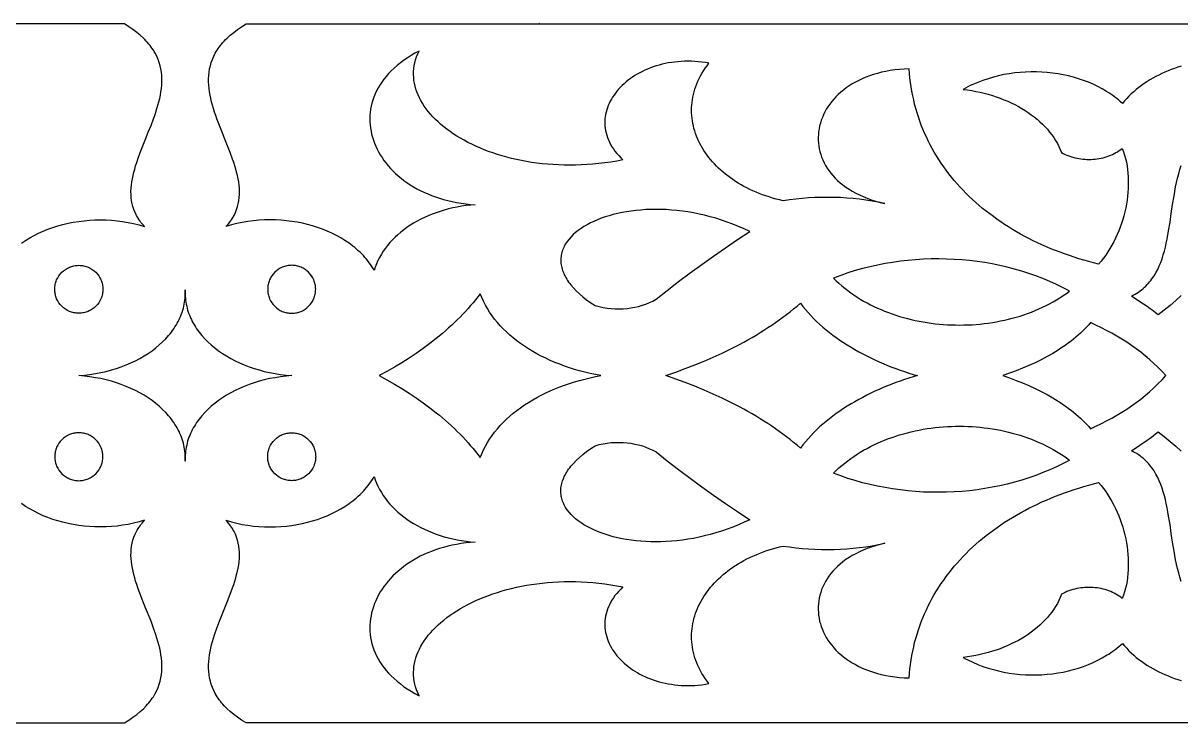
# Model space of a CAD drawing. Extents: x -350 to 350, y -46 to 278.
# Drawn here: x -21.5 to 132.1, y -46.4 to 46.4 of the extents above; entities that cross this region are included whole.
import ezdxf

# ---------------------------------------------------------------- set-up
doc = ezdxf.new("R2010")
doc.units = 0
doc.layers.add('LAYER_1', color=18, linetype='CONTINUOUS')

msp = doc.modelspace()

# ---------------------------------------------------------------- linework, layer by layer
at = {"layer": 'LAYER_1'}
for points in [[(-21.73, 17.22), (-21.19, 17.58), (-20.64, 17.92), (-20.06, 18.24), (-19.46, 18.54), (-18.85, 18.82), (-18.21, 19.08), (-17.57, 19.31), (-16.9, 19.52), (-16.23, 19.7), (-15.54, 19.86), (-14.85, 20), (-14.14, 20.12), (-13.43, 20.2), (-12.7, 20.27), (-11.98, 20.31), (-11.25, 20.32), (-10.51, 20.3), (-9.78, 20.26), (-9.04, 20.19), (-8.31, 20.1), (-7.57, 19.97), (-6.85, 19.82), (-6.12, 19.64), (-5.4, 19.43), (-5.56, 19.61), (-5.72, 19.79), (-5.87, 19.97), (-6, 20.16), (-6.13, 20.34), (-6.25, 20.53), (-6.47, 20.91), (-6.66, 21.29), (-6.81, 21.68), (-6.94, 22.07), (-7.04, 22.46), (-7.12, 22.86), (-7.17, 23.27), (-7.19, 23.68), (-7.2, 24.09), (-7.18, 24.5), (-7.14, 24.92), (-7.09, 25.34), (-7.01, 25.77), (-6.93, 26.2), (-6.82, 26.63), (-6.71, 27.06), (-6.58, 27.49), (-6.44, 27.93), (-6.29, 28.37), (-5.96, 29.25), (-5.62, 30.14), (-5.26, 31.03), (-4.9, 31.93), (-4.54, 32.83), (-4.2, 33.73), (-4.04, 34.18), (-3.89, 34.62), (-3.75, 35.07), (-3.62, 35.52), (-3.5, 35.96), (-3.39, 36.41), (-3.3, 36.85), (-3.22, 37.29), (-3.16, 37.73), (-3.12, 38.17), (-3.1, 38.61), (-3.1, 39.04), (-3.12, 39.48), (-3.17, 39.91), (-3.24, 40.33), (-3.33, 40.76), (-3.45, 41.18), (-3.6, 41.6), (-3.78, 42.01), (-3.99, 42.42), (-4.11, 42.63), (-4.23, 42.83), (-4.37, 43.03), (-4.51, 43.23), (-4.66, 43.43), (-4.82, 43.63), (-4.99, 43.83), (-5.17, 44.03), (-5.35, 44.22), (-5.55, 44.42), (-5.97, 44.81), (-6.43, 45.19), (-6.94, 45.56), (-7.48, 45.94), (-8.07, 46.3), (-306.72, 46.3)], [(132.14, 40.69), (131.7, 40.55), (131.26, 40.41), (130.83, 40.25), (130.4, 40.08), (129.98, 39.91), (129.57, 39.72), (129.16, 39.52), (128.76, 39.32), (128.37, 39.1), (127.98, 38.88), (127.6, 38.64), (127.23, 38.4), (126.87, 38.14), (126.52, 37.88), (126.18, 37.61), (125.85, 37.32), (125.52, 37.03), (125.21, 36.73), (124.91, 36.42), (124.62, 36.09), (124.34, 35.76), (124.1, 35.98), (123.85, 36.19), (123.6, 36.4), (123.34, 36.6), (123.07, 36.8), (122.8, 36.98), (122.53, 37.17), (122.24, 37.35), (121.67, 37.69), (121.07, 38), (120.46, 38.3), (119.83, 38.57), (119.19, 38.81), (118.53, 39.03), (117.86, 39.23), (117.18, 39.41), (116.5, 39.56), (115.8, 39.68), (115.09, 39.79), (114.38, 39.86), (113.67, 39.92), (112.95, 39.94), (112.23, 39.95), (111.5, 39.92), (110.78, 39.87), (110.06, 39.8), (109.34, 39.7), (108.63, 39.58), (107.92, 39.42), (107.22, 39.25), (106.52, 39.04), (105.83, 38.81), (105.16, 38.55), (104.49, 38.27), (104.16, 38.12), (103.84, 37.96), (103.52, 37.79), (103.2, 37.62), (103.78, 37.55), (104.35, 37.46), (104.91, 37.36), (105.46, 37.24), (106.01, 37.11), (106.55, 36.97), (107.09, 36.81), (107.61, 36.64), (108.12, 36.46), (108.63, 36.26), (109.12, 36.06), (109.6, 35.84), (110.08, 35.6), (110.54, 35.36), (110.98, 35.1), (111.42, 34.84), (111.84, 34.56), (112.25, 34.27), (112.64, 33.97), (113.02, 33.66), (113.39, 33.34), (113.74, 33.01), (114.07, 32.68), (114.39, 32.33), (114.69, 31.97), (114.97, 31.61), (115.23, 31.23), (115.48, 30.85), (115.71, 30.46), (115.91, 30.06), (116.1, 29.66), (116.27, 29.24), (116.5, 29.12), (116.74, 29), (116.99, 28.89), (117.24, 28.8), (117.49, 28.71), (117.75, 28.63), (118.01, 28.56), (118.28, 28.5), (118.55, 28.45), (118.81, 28.41), (119.09, 28.38), (119.36, 28.35), (119.63, 28.34), (119.9, 28.34), (120.18, 28.34), (120.45, 28.36), (120.72, 28.38), (120.99, 28.41), (121.26, 28.45), (121.52, 28.5), (121.78, 28.56), (122.04, 28.63), (122.3, 28.71), (122.55, 28.79), (122.79, 28.89), (123.03, 28.99), (123.26, 29.11), (123.49, 29.23), (123.71, 29.36), (123.92, 29.5), (124.13, 29.64), (124.33, 29.8), (124.49, 29.36), (124.63, 28.91), (124.76, 28.44), (124.87, 27.97), (124.96, 27.49), (125.03, 27), (125.08, 26.51), (125.11, 26.01), (125.13, 25.5), (125.13, 24.99), (125.11, 24.48), (125.08, 23.96), (125.03, 23.44), (124.96, 22.92), (124.88, 22.4), (124.78, 21.89), (124.67, 21.37), (124.54, 20.86), (124.39, 20.35), (124.23, 19.84), (124.05, 19.34), (123.86, 18.85), (123.66, 18.36), (123.44, 17.88), (123.2, 17.41), (122.96, 16.95), (122.69, 16.5), (122.42, 16.06), (122.13, 15.64), (121.83, 15.22), (121.52, 14.82), (121.19, 14.43), (120.53, 14.6), (119.87, 14.78), (119.22, 14.96), (118.58, 15.16), (117.94, 15.36), (117.31, 15.57), (116.68, 15.79), (116.07, 16.01), (115.46, 16.25), (114.85, 16.49), (114.26, 16.74), (113.67, 17), (113.09, 17.27), (112.51, 17.55), (111.95, 17.83), (111.39, 18.12), (110.84, 18.42), (110.3, 18.73), (109.76, 19.05), (109.24, 19.37), (108.72, 19.7), (108.21, 20.04), (107.71, 20.38), (107.22, 20.74), (106.74, 21.1), (106.26, 21.46), (105.8, 21.84), (105.34, 22.22), (104.89, 22.61), (104.46, 23.01), (104.03, 23.41), (103.61, 23.82), (103.2, 24.24), (102.81, 24.67), (102.42, 25.1), (102.04, 25.54), (101.67, 25.98), (101.31, 26.43), (100.97, 26.89), (100.63, 27.36), (100.31, 27.83), (99.99, 28.31), (99.69, 28.79), (99.39, 29.28), (99.11, 29.78), (98.84, 30.28), (98.58, 30.79), (98.34, 31.31), (98.1, 31.83), (97.88, 32.36), (97.66, 32.89), (97.46, 33.43), (97.27, 33.98), (97.1, 34.53), (96.94, 35.09), (96.78, 35.65), (96.65, 36.22), (96.52, 36.79), (96.41, 37.37), (96.31, 37.96), (96.22, 38.55), (96.15, 39.14), (96.09, 39.75), (96.04, 40.35), (95.39, 40.32), (94.75, 40.27), (94.13, 40.21), (93.53, 40.12), (92.95, 40.01), (92.38, 39.89), (91.84, 39.75), (91.3, 39.59), (90.79, 39.42), (90.3, 39.24), (89.82, 39.03), (89.36, 38.82), (88.92, 38.59), (88.49, 38.34), (88.09, 38.09), (87.7, 37.82), (87.33, 37.54), (86.98, 37.25), (86.65, 36.95), (86.34, 36.65), (86.04, 36.33), (85.77, 36), (85.51, 35.67), (85.28, 35.33), (85.06, 34.98), (84.86, 34.63), (84.69, 34.27), (84.53, 33.9), (84.39, 33.54), (84.27, 33.16), (84.17, 32.79), (84.09, 32.41), (84.04, 32.03), (84, 31.65), (83.98, 31.27), (83.98, 30.89), (84.01, 30.51), (84.05, 30.13), (84.12, 29.75), (84.2, 29.37), (84.31, 29), (84.44, 28.63), (84.59, 28.26), (84.76, 27.9), (84.95, 27.54), (85.16, 27.19), (85.4, 26.85), (85.65, 26.51), (85.93, 26.18), (86.23, 25.85), (86.55, 25.54), (86.9, 25.23), (87.27, 24.94), (87.66, 24.65), (88.07, 24.37), (88.5, 24.11), (88.96, 23.86), (89.44, 23.62), (89.94, 23.4), (90.47, 23.18), (91.02, 22.99), (91.59, 22.8), (92.19, 22.64), (92.81, 22.48), (91.98, 22.65), (91.15, 22.8), (90.31, 22.93), (89.48, 23.04), (88.63, 23.13), (87.79, 23.2), (86.94, 23.26), (86.09, 23.29), (85.24, 23.3), (84.4, 23.3), (83.55, 23.27), (82.7, 23.23), (81.86, 23.16), (81.01, 23.08), (80.18, 22.97), (79.34, 22.85), (78.86, 22.96), (78.39, 23.08), (77.93, 23.21), (77.47, 23.35), (77.03, 23.5), (76.59, 23.65), (76.16, 23.82), (75.73, 23.99), (75.32, 24.17), (74.91, 24.36), (74.52, 24.56), (74.13, 24.76), (73.75, 24.97), (73.38, 25.19), (73.02, 25.42), (72.67, 25.65), (72.33, 25.89), (72, 26.14), (71.68, 26.39), (71.36, 26.65), (71.06, 26.91), (70.77, 27.18), (70.49, 27.46), (70.22, 27.74), (69.96, 28.02), (69.71, 28.31), (69.47, 28.61), (69.24, 28.91), (69.03, 29.21), (68.82, 29.52), (68.63, 29.83), (68.45, 30.15), (68.28, 30.46), (68.12, 30.79), (67.97, 31.11), (67.83, 31.44), (67.71, 31.77), (67.6, 32.11), (67.5, 32.44), (67.42, 32.78), (67.35, 33.12), (67.29, 33.47), (67.24, 33.81), (67.21, 34.16), (67.19, 34.5), (67.18, 34.85), (67.19, 35.2), (67.21, 35.55), (67.24, 35.9), (67.29, 36.25), (67.35, 36.61), (67.43, 36.96), (67.52, 37.31), (67.62, 37.66), (67.74, 38.01), (67.88, 38.36), (68.02, 38.7), (68.19, 39.05), (68.37, 39.4), (68.56, 39.74), (68.77, 40.08), (69, 40.42), (69.24, 40.76), (69.49, 41.1), (69.02, 41.18), (68.54, 41.24), (68.07, 41.29), (67.61, 41.33), (67.15, 41.35), (66.69, 41.36), (66.24, 41.35), (65.8, 41.33), (65.36, 41.3), (64.92, 41.25), (64.5, 41.2), (64.08, 41.13), (63.67, 41.04), (63.26, 40.95), (62.86, 40.85), (62.47, 40.73), (62.09, 40.61), (61.72, 40.47), (61.35, 40.32), (60.99, 40.17), (60.65, 40), (60.31, 39.83), (59.98, 39.65), (59.66, 39.46), (59.35, 39.26), (59.06, 39.05), (58.77, 38.83), (58.49, 38.61), (58.23, 38.38), (57.97, 38.14), (57.73, 37.9), (57.5, 37.65), (57.28, 37.4), (57.08, 37.14), (56.89, 36.87), (56.71, 36.6), (56.54, 36.33), (56.39, 36.05), (56.25, 35.77), (56.13, 35.48), (56.02, 35.19), (55.92, 34.9), (55.84, 34.6), (55.77, 34.3), (55.73, 34), (55.69, 33.7), (55.67, 33.39), (55.67, 33.09), (55.69, 32.78), (55.72, 32.47), (55.77, 32.17), (55.83, 31.86), (55.92, 31.55), (56.02, 31.24), (56.14, 30.94), (56.28, 30.63), (56.43, 30.33), (56.61, 30.02), (56.81, 29.72), (57.02, 29.43), (57.25, 29.13), (57.51, 28.84), (57.78, 28.55), (58.08, 28.26), (57.27, 28.11), (56.46, 27.98), (55.67, 27.87), (54.87, 27.78), (54.09, 27.7), (53.31, 27.64), (52.54, 27.6), (51.77, 27.58), (51.01, 27.57), (50.27, 27.58), (49.52, 27.6), (48.79, 27.64), (48.07, 27.69), (47.36, 27.76), (46.65, 27.84), (45.96, 27.94), (45.28, 28.05), (44.6, 28.18), (43.94, 28.32), (43.29, 28.47), (42.65, 28.63), (42.03, 28.8), (41.41, 28.99), (40.81, 29.19), (40.22, 29.4), (39.65, 29.62), (39.09, 29.85), (38.54, 30.09), (38.01, 30.34), (37.49, 30.6), (36.99, 30.87), (36.5, 31.15), (36.03, 31.44), (35.57, 31.73), (35.13, 32.03), (34.71, 32.34), (34.3, 32.66), (33.92, 32.98), (33.55, 33.31), (33.19, 33.65), (32.86, 33.99), (32.54, 34.34), (32.25, 34.69), (31.97, 35.05), (31.71, 35.41), (31.48, 35.78), (31.26, 36.15), (31.07, 36.52), (30.89, 36.9), (30.74, 37.28), (30.61, 37.66), (30.5, 38.05), (30.41, 38.43), (30.35, 38.82), (30.31, 39.21), (30.29, 39.6), (30.29, 39.99), (30.32, 40.38), (30.38, 40.77), (30.46, 41.16), (30.56, 41.54), (30.69, 41.93), (30.85, 42.32), (31.03, 42.7), (30.48, 42.41), (29.96, 42.1), (29.46, 41.78), (28.98, 41.46), (28.54, 41.13), (28.11, 40.79), (27.71, 40.44), (27.34, 40.08), (26.99, 39.72), (26.66, 39.35), (26.36, 38.97), (26.08, 38.59), (25.83, 38.2), (25.6, 37.81), (25.39, 37.41), (25.2, 37.02), (25.04, 36.61), (24.89, 36.21), (24.77, 35.8), (24.68, 35.39), (24.6, 34.98), (24.54, 34.57), (24.51, 34.16), (24.5, 33.74), (24.5, 33.33), (24.53, 32.92), (24.58, 32.51), (24.65, 32.1), (24.73, 31.69), (24.84, 31.29), (24.97, 30.89), (25.11, 30.49), (25.28, 30.1), (25.46, 29.71), (25.66, 29.33), (25.88, 28.95), (26.12, 28.57), (26.37, 28.21), (26.64, 27.85), (26.93, 27.49), (27.24, 27.15), (27.56, 26.81), (27.9, 26.48), (28.26, 26.16), (28.63, 25.85), (29.02, 25.55), (29.42, 25.26), (29.84, 24.98), (30.28, 24.71), (30.73, 24.45), (31.19, 24.21), (31.67, 23.98), (32.17, 23.76), (32.67, 23.55), (33.2, 23.36), (33.73, 23.18), (34.28, 23.02), (34.84, 22.87), (35.42, 22.74), (36, 22.62), (36.6, 22.52), (37.22, 22.44), (37.84, 22.37), (38.48, 22.33), (37.87, 22.28), (37.27, 22.21), (36.67, 22.12), (36.08, 22.02), (35.5, 21.9), (34.93, 21.76), (34.37, 21.61), (33.82, 21.44), (33.28, 21.26), (32.76, 21.06), (32.24, 20.85), (31.73, 20.63), (31.24, 20.39), (30.76, 20.13), (30.3, 19.87), (29.85, 19.59), (29.42, 19.29), (29, 18.99), (28.59, 18.67), (28.21, 18.34), (27.84, 18), (27.49, 17.65), (27.15, 17.29), (26.84, 16.92), (26.55, 16.54), (26.27, 16.15), (26.02, 15.75), (25.78, 15.34), (25.57, 14.92), (25.38, 14.49), (25.22, 14.05), (25.08, 13.61), (24.92, 13.87), (24.76, 14.13), (24.59, 14.38), (24.41, 14.63), (24.23, 14.87), (24.03, 15.11), (23.83, 15.34), (23.63, 15.57), (23.41, 15.79), (23.19, 16.01), (22.96, 16.22), (22.73, 16.43), (22.49, 16.64), (22.24, 16.84), (21.99, 17.03), (21.73, 17.22), (21.19, 17.58), (20.64, 17.92), (20.06, 18.24), (19.46, 18.54), (18.85, 18.82), (18.21, 19.08), (17.57, 19.31), (16.9, 19.52), (16.23, 19.7), (15.54, 19.86), (14.85, 20), (14.14, 20.12), (13.43, 20.2), (12.7, 20.27), (11.98, 20.31), (11.25, 20.32), (10.51, 20.3), (9.78, 20.26), (9.04, 20.19), (8.31, 20.1), (7.57, 19.97), (6.85, 19.82), (6.12, 19.64), (5.4, 19.43), (5.56, 19.61), (5.72, 19.79), (5.87, 19.97), (6, 20.16), (6.13, 20.34), (6.25, 20.53), (6.47, 20.91), (6.66, 21.29), (6.81, 21.68), (6.94, 22.07), (7.04, 22.46), (7.12, 22.86), (7.17, 23.27), (7.19, 23.68), (7.2, 24.09), (7.18, 24.5), (7.14, 24.92), (7.09, 25.34), (7.01, 25.77), (6.93, 26.2), (6.82, 26.63), (6.71, 27.06), (6.58, 27.49), (6.44, 27.93), (6.29, 28.37), (5.96, 29.25), (5.62, 30.14), (5.26, 31.03), (4.9, 31.93), (4.54, 32.83), (4.2, 33.73), (4.04, 34.18), (3.89, 34.62), (3.75, 35.07), (3.62, 35.52), (3.5, 35.96), (3.39, 36.41), (3.3, 36.85), (3.22, 37.29), (3.16, 37.73), (3.12, 38.17), (3.1, 38.61), (3.1, 39.04), (3.12, 39.48), (3.17, 39.91), (3.24, 40.33), (3.33, 40.76), (3.45, 41.18), (3.6, 41.6), (3.78, 42.01), (3.99, 42.42), (4.11, 42.63), (4.23, 42.83), (4.37, 43.03), (4.51, 43.23), (4.66, 43.43), (4.82, 43.63), (4.99, 43.83), (5.17, 44.03), (5.35, 44.22), (5.55, 44.42), (5.97, 44.81), (6.43, 45.19), (6.94, 45.56), (7.48, 45.94), (8.07, 46.3), (306.72, 46.3)], [(46.88, 46.3), (47.01, 46.41)], [(132.15, 10.27), (131.42, 9.61), (130.66, 8.96), (129.88, 8.33), (129.08, 7.71), (128.75, 7.97), (128.41, 8.24), (128.03, 8.52), (127.62, 8.81), (126.67, 9.46), (125.53, 10.2), (125.78, 10.33), (126.02, 10.46), (126.25, 10.6), (126.47, 10.74), (126.68, 10.89), (126.89, 11.04), (127.09, 11.2), (127.28, 11.37), (127.46, 11.54), (127.63, 11.72), (127.8, 11.9), (127.96, 12.09), (128.12, 12.28), (128.27, 12.47), (128.54, 12.88), (128.8, 13.31), (129.03, 13.75), (129.24, 14.2), (129.44, 14.67), (129.61, 15.16), (129.77, 15.66), (129.92, 16.17), (130.05, 16.69), (130.17, 17.23), (130.28, 17.77), (130.48, 18.88), (130.66, 20.01), (130.83, 21.17), (131, 22.34), (131.19, 23.51), (131.29, 24.09), (131.4, 24.68), (131.53, 25.26), (131.66, 25.84), (131.81, 26.41), (131.97, 26.98), (132.14, 27.54)], [(132.14, -27.65), (131.97, -27.09), (131.81, -26.52), (131.66, -25.94), (131.53, -25.37), (131.4, -24.79), (131.29, -24.2), (131.19, -23.62), (131, -22.44), (130.83, -21.28), (130.66, -20.12), (130.48, -18.99), (130.38, -18.43), (130.28, -17.88), (130.17, -17.33), (130.05, -16.8), (129.92, -16.28), (129.77, -15.77), (129.61, -15.27), (129.44, -14.78), (129.24, -14.31), (129.03, -13.85), (128.8, -13.41), (128.54, -12.99), (128.41, -12.78), (128.27, -12.58), (128.12, -12.39), (127.96, -12.19), (127.8, -12.01), (127.63, -11.83), (127.46, -11.65), (127.28, -11.48), (127.09, -11.31), (126.89, -11.15), (126.68, -11), (126.47, -10.85), (126.25, -10.7), (126.02, -10.57), (125.78, -10.44), (125.53, -10.31), (126.67, -9.56), (127.62, -8.92), (128.03, -8.63), (128.41, -8.35), (128.75, -8.08), (129.08, -7.82), (129.88, -8.43), (130.66, -9.07), (131.42, -9.71), (132.15, -10.37)], [(306.72, -46.41), (8.07, -46.41), (7.48, -46.04), (6.94, -45.67), (6.43, -45.29), (5.97, -44.91), (5.55, -44.53), (5.17, -44.14), (4.99, -43.94), (4.82, -43.74), (4.66, -43.54), (4.51, -43.34), (4.37, -43.14), (4.23, -42.94), (3.99, -42.53), (3.78, -42.12), (3.6, -41.7), (3.45, -41.29), (3.33, -40.87), (3.24, -40.44), (3.17, -40.01), (3.12, -39.58), (3.1, -39.15), (3.1, -38.72), (3.12, -38.28), (3.16, -37.84), (3.22, -37.4), (3.3, -36.96), (3.39, -36.52), (3.5, -36.07), (3.62, -35.63), (3.75, -35.18), (3.89, -34.73), (4.2, -33.83), (4.54, -32.94), (5.26, -31.14), (5.62, -30.25), (5.96, -29.36), (6.29, -28.48), (6.44, -28.04), (6.58, -27.6), (6.71, -27.17), (6.82, -26.73), (6.93, -26.3), (7.01, -25.88), (7.09, -25.45), (7.14, -25.03), (7.18, -24.61), (7.2, -24.2), (7.19, -23.79), (7.17, -23.38), (7.12, -22.97), (7.04, -22.57), (6.94, -22.18), (6.81, -21.79), (6.66, -21.4), (6.47, -21.02), (6.37, -20.83), (6.25, -20.64), (6.13, -20.45), (6, -20.27), (5.87, -20.08), (5.72, -19.9), (5.56, -19.72), (5.4, -19.54), (6.12, -19.75), (6.85, -19.93), (7.57, -20.08), (8.31, -20.2), (9.04, -20.3), (9.78, -20.37), (10.51, -20.41), (11.25, -20.42), (11.98, -20.41), (12.7, -20.38), (13.43, -20.31), (14.14, -20.22), (14.85, -20.11), (15.54, -19.97), (16.23, -19.81), (16.9, -19.63), (17.57, -19.42), (18.21, -19.18), (18.85, -18.93), (19.46, -18.65), (20.06, -18.35), (20.64, -18.03), (21.19, -17.69), (21.73, -17.33), (21.99, -17.14), (22.24, -16.94), (22.49, -16.74), (22.73, -16.54), (22.96, -16.33), (23.19, -16.12), (23.41, -15.9), (23.63, -15.67), (23.83, -15.45), (24.03, -15.21), (24.23, -14.98), (24.41, -14.73), (24.59, -14.49), (24.76, -14.24), (24.92, -13.98), (25.08, -13.72), (25.22, -14.16), (25.38, -14.6), (25.57, -15.02), (25.78, -15.44), (26.02, -15.85), (26.27, -16.25), (26.55, -16.65), (26.84, -17.03), (27.15, -17.4), (27.49, -17.76), (27.84, -18.11), (28.21, -18.45), (28.59, -18.78), (29, -19.1), (29.42, -19.4), (29.85, -19.69), (30.3, -19.97), (30.76, -20.24), (31.24, -20.49), (31.73, -20.73), (32.24, -20.96), (32.76, -21.17), (33.28, -21.37), (33.82, -21.55), (34.37, -21.72), (34.93, -21.87), (35.5, -22.01), (36.08, -22.13), (36.67, -22.23), (37.27, -22.31), (37.87, -22.38), (38.48, -22.44), (37.84, -22.48), (37.22, -22.55), (36.6, -22.63), (36, -22.73), (35.42, -22.85), (34.84, -22.98), (34.28, -23.13), (33.73, -23.29), (33.2, -23.47), (32.67, -23.66), (32.17, -23.86), (31.67, -24.08), (31.19, -24.32), (30.73, -24.56), (30.28, -24.82), (29.84, -25.09), (29.42, -25.37), (29.02, -25.66), (28.63, -25.96), (28.26, -26.27), (27.9, -26.59), (27.56, -26.92), (27.24, -27.26), (26.93, -27.6), (26.64, -27.95), (26.37, -28.31), (26.12, -28.68), (25.88, -29.05), (25.66, -29.43), (25.46, -29.82), (25.28, -30.21), (25.11, -30.6), (24.97, -31), (24.84, -31.4), (24.73, -31.8), (24.65, -32.21), (24.58, -32.62), (24.53, -33.03), (24.5, -33.44), (24.5, -33.85), (24.51, -34.26), (24.54, -34.68), (24.6, -35.09), (24.68, -35.5), (24.77, -35.91), (24.89, -36.32), (25.04, -36.72), (25.2, -37.12), (25.39, -37.52), (25.6, -37.92), (25.83, -38.31), (26.08, -38.7), (26.36, -39.08), (26.66, -39.45), (26.99, -39.82), (27.34, -40.19), (27.71, -40.54), (28.11, -40.89), (28.54, -41.23), (28.98, -41.57), (29.46, -41.89), (29.96, -42.21), (30.48, -42.51), (31.03, -42.81), (30.85, -42.43), (30.69, -42.04), (30.56, -41.65), (30.46, -41.26), (30.38, -40.87), (30.32, -40.48), (30.29, -40.09), (30.29, -39.7), (30.31, -39.32), (30.35, -38.93), (30.41, -38.54), (30.5, -38.15), (30.61, -37.77), (30.74, -37.39), (30.89, -37.01), (31.07, -36.63), (31.26, -36.26), (31.48, -35.89), (31.71, -35.52), (31.97, -35.16), (32.25, -34.8), (32.54, -34.45), (32.86, -34.1), (33.19, -33.76), (33.55, -33.42), (33.92, -33.09), (34.3, -32.77), (34.71, -32.45), (35.13, -32.14), (35.57, -31.84), (36.03, -31.54), (36.5, -31.26), (36.99, -30.98), (37.49, -30.71), (38.01, -30.45), (38.54, -30.2), (39.09, -29.96), (39.65, -29.73), (40.22, -29.51), (40.81, -29.3), (41.41, -29.1), (42.03, -28.91), (42.65, -28.74), (43.29, -28.57), (43.94, -28.42), (44.6, -28.29), (45.28, -28.16), (45.96, -28.05), (46.65, -27.95), (47.36, -27.87), (48.07, -27.8), (48.79, -27.75), (49.52, -27.71), (50.27, -27.68), (51.01, -27.68), (51.77, -27.68), (52.54, -27.71), (53.31, -27.75), (54.09, -27.81), (54.87, -27.89), (55.67, -27.98), (56.46, -28.09), (57.27, -28.22), (58.08, -28.37), (57.78, -28.66), (57.51, -28.95), (57.25, -29.24), (57.02, -29.53), (56.81, -29.83), (56.61, -30.13), (56.43, -30.44), (56.28, -30.74), (56.14, -31.04), (56.02, -31.35), (55.92, -31.66), (55.83, -31.97), (55.77, -32.27), (55.72, -32.58), (55.69, -32.89), (55.67, -33.2), (55.67, -33.5), (55.69, -33.81), (55.73, -34.11), (55.77, -34.41), (55.84, -34.71), (55.92, -35), (56.02, -35.3), (56.13, -35.59), (56.25, -35.87), (56.39, -36.16), (56.54, -36.44), (56.71, -36.71), (56.89, -36.98), (57.08, -37.25), (57.28, -37.51), (57.5, -37.76), (57.73, -38.01), (57.97, -38.25), (58.23, -38.49), (58.49, -38.72), (58.77, -38.94), (59.06, -39.16), (59.35, -39.36), (59.66, -39.56), (59.98, -39.75), (60.31, -39.94), (60.65, -40.11), (60.99, -40.28), (61.35, -40.43), (61.72, -40.58), (62.09, -40.71), (62.47, -40.84), (62.86, -40.96), (63.26, -41.06), (63.67, -41.15), (64.08, -41.23), (64.5, -41.3), (64.92, -41.36), (65.36, -41.41), (65.8, -41.44), (66.24, -41.46), (66.69, -41.46), (67.15, -41.46), (67.61, -41.44), (68.07, -41.4), (68.54, -41.35), (69.02, -41.28), (69.49, -41.2), (69.24, -40.87), (69, -40.53), (68.77, -40.19), (68.56, -39.85), (68.37, -39.5), (68.19, -39.16), (68.02, -38.81), (67.88, -38.46), (67.74, -38.12), (67.62, -37.77), (67.52, -37.42), (67.43, -37.06), (67.35, -36.71), (67.29, -36.36), (67.24, -36.01), (67.21, -35.66), (67.19, -35.31), (67.18, -34.96), (67.19, -34.61), (67.21, -34.27), (67.24, -33.92), (67.29, -33.58), (67.35, -33.23), (67.42, -32.89), (67.5, -32.55), (67.6, -32.22), (67.71, -31.88), (67.83, -31.55), (67.97, -31.22), (68.12, -30.9), (68.28, -30.57), (68.45, -30.25), (68.63, -29.94), (68.82, -29.63), (69.03, -29.32), (69.24, -29.01), (69.47, -28.71), (69.71, -28.42), (69.96, -28.13), (70.22, -27.84), (70.49, -27.56), (70.77, -27.29), (71.06, -27.02), (71.36, -26.75), (71.68, -26.5), (72, -26.24), (72.33, -26), (72.67, -25.76), (73.02, -25.53), (73.38, -25.3), (73.75, -25.08), (74.13, -24.87), (74.52, -24.67), (74.91, -24.47), (75.32, -24.28), (75.73, -24.1), (76.16, -23.93), (76.59, -23.76), (77.03, -23.61), (77.47, -23.46), (77.93, -23.32), (78.39, -23.19), (78.86, -23.07), (79.34, -22.96), (80.18, -23.08), (81.01, -23.18), (81.86, -23.27), (82.7, -23.33), (83.55, -23.38), (84.4, -23.4), (85.24, -23.41), (86.09, -23.4), (86.94, -23.36), (87.79, -23.31), (88.63, -23.24), (89.48, -23.15), (90.31, -23.04), (91.15, -22.91), (91.98, -22.76), (92.81, -22.59), (92.19, -22.74), (91.59, -22.91), (91.02, -23.09), (90.47, -23.29), (89.94, -23.5), (89.44, -23.73), (88.96, -23.97), (88.5, -24.22), (88.07, -24.48), (87.66, -24.76), (87.27, -25.04), (86.9, -25.34), (86.55, -25.65), (86.23, -25.96), (85.93, -26.28), (85.65, -26.61), (85.4, -26.95), (85.16, -27.3), (84.95, -27.65), (84.76, -28.01), (84.59, -28.37), (84.44, -28.74), (84.31, -29.11), (84.2, -29.48), (84.12, -29.86), (84.05, -30.24), (84.01, -30.62), (83.98, -31), (83.98, -31.38), (84, -31.76), (84.04, -32.14), (84.09, -32.52), (84.17, -32.9), (84.27, -33.27), (84.39, -33.64), (84.53, -34.01), (84.69, -34.38), (84.86, -34.73), (85.06, -35.09), (85.28, -35.44), (85.51, -35.78), (85.77, -36.11), (86.04, -36.44), (86.34, -36.75), (86.65, -37.06), (86.98, -37.36), (87.33, -37.65), (87.7, -37.93), (88.09, -38.2), (88.49, -38.45), (88.92, -38.69), (89.36, -38.92), (89.82, -39.14), (90.3, -39.34), (90.79, -39.53), (91.3, -39.7), (91.84, -39.86), (92.38, -40), (92.95, -40.12), (93.53, -40.23), (94.13, -40.31), (94.75, -40.38), (95.39, -40.43), (96.04, -40.46), (96.09, -39.85), (96.15, -39.25), (96.22, -38.66), (96.31, -38.07), (96.41, -37.48), (96.52, -36.9), (96.65, -36.33), (96.78, -35.76), (96.94, -35.2), (97.1, -34.64), (97.27, -34.09), (97.46, -33.54), (97.66, -33), (97.88, -32.47), (98.1, -31.94), (98.34, -31.42), (98.58, -30.9), (98.84, -30.39), (99.11, -29.89), (99.39, -29.39), (99.69, -28.9), (99.99, -28.42), (100.31, -27.94), (100.63, -27.47), (100.97, -27), (101.31, -26.54), (101.67, -26.09), (102.04, -25.64), (102.42, -25.21), (102.81, -24.77), (103.2, -24.35), (103.61, -23.93), (104.03, -23.52), (104.46, -23.12), (104.89, -22.72), (105.34, -22.33), (105.8, -21.95), (106.26, -21.57), (106.74, -21.2), (107.22, -20.84), (107.71, -20.49), (108.21, -20.14), (108.72, -19.81), (109.24, -19.48), (109.76, -19.15), (110.3, -18.84), (110.84, -18.53), (111.39, -18.23), (111.95, -17.94), (112.51, -17.66), (113.09, -17.38), (113.67, -17.11), (114.26, -16.85), (114.85, -16.6), (115.46, -16.36), (116.07, -16.12), (116.68, -15.89), (117.31, -15.68), (117.94, -15.47), (118.58, -15.26), (119.22, -15.07), (119.87, -14.89), (120.53, -14.71), (121.19, -14.54), (121.52, -14.93), (121.83, -15.33), (122.13, -15.74), (122.42, -16.17), (122.69, -16.61), (122.96, -17.06), (123.2, -17.52), (123.44, -17.99), (123.66, -18.47), (123.86, -18.96), (124.05, -19.45), (124.23, -19.95), (124.39, -20.46), (124.54, -20.97), (124.67, -21.48), (124.78, -21.99), (124.88, -22.51), (124.96, -23.03), (125.03, -23.55), (125.08, -24.07), (125.11, -24.58), (125.13, -25.1), (125.13, -25.61), (125.11, -26.11), (125.08, -26.61), (125.03, -27.11), (124.96, -27.6), (124.87, -28.08), (124.76, -28.55), (124.63, -29.01), (124.49, -29.47), (124.33, -29.91), (124.13, -29.75), (123.92, -29.6), (123.71, -29.47), (123.49, -29.34), (123.26, -29.21), (123.03, -29.1), (122.79, -29), (122.55, -28.9), (122.3, -28.82), (122.04, -28.74), (121.78, -28.67), (121.52, -28.61), (121.26, -28.56), (120.99, -28.52), (120.72, -28.49), (120.45, -28.46), (120.18, -28.45), (119.9, -28.44), (119.63, -28.45), (119.36, -28.46), (119.09, -28.48), (118.81, -28.52), (118.55, -28.56), (118.28, -28.61), (118.01, -28.67), (117.75, -28.74), (117.49, -28.82), (117.24, -28.9), (116.99, -29), (116.74, -29.11), (116.5, -29.23), (116.27, -29.35), (116.1, -29.76), (115.91, -30.17), (115.71, -30.57), (115.48, -30.96), (115.23, -31.34), (114.97, -31.71), (114.69, -32.08), (114.39, -32.44), (114.07, -32.78), (113.74, -33.12), (113.39, -33.45), (113.02, -33.77), (112.64, -34.08), (112.25, -34.38), (111.84, -34.67), (111.42, -34.94), (110.98, -35.21), (110.54, -35.47), (110.08, -35.71), (109.6, -35.94), (109.12, -36.16), (108.63, -36.37), (108.12, -36.57), (107.61, -36.75), (107.09, -36.92), (106.55, -37.08), (106.01, -37.22), (105.46, -37.35), (104.91, -37.47), (104.35, -37.57), (103.78, -37.66), (103.2, -37.73), (103.52, -37.9), (103.84, -38.07), (104.49, -38.38), (105.16, -38.66), (105.83, -38.92), (106.52, -39.15), (107.22, -39.35), (107.92, -39.53), (108.63, -39.68), (109.34, -39.81), (110.06, -39.91), (110.78, -39.98), (111.5, -40.03), (112.23, -40.05), (112.95, -40.05), (113.67, -40.02), (114.38, -39.97), (115.09, -39.89), (115.8, -39.79), (116.5, -39.67), (117.18, -39.52), (117.86, -39.34), (118.53, -39.14), (119.19, -38.92), (119.83, -38.67), (120.46, -38.4), (121.07, -38.11), (121.67, -37.79), (122.24, -37.45), (122.53, -37.28), (122.8, -37.09), (123.07, -36.9), (123.34, -36.71), (123.6, -36.51), (123.85, -36.3), (124.1, -36.09), (124.34, -35.87), (124.62, -36.2), (124.91, -36.52), (125.21, -36.84), (125.52, -37.14), (125.85, -37.43), (126.18, -37.72), (126.52, -37.99), (126.87, -38.25), (127.23, -38.51), (127.6, -38.75), (127.98, -38.99), (128.37, -39.21), (128.76, -39.43), (129.16, -39.63), (129.57, -39.83), (129.98, -40.01), (130.4, -40.19), (130.83, -40.36), (131.26, -40.51), (131.7, -40.66), (132.14, -40.8)], [(-306.72, -46.41), (-8.07, -46.41), (-7.48, -46.04), (-6.94, -45.67), (-6.43, -45.29), (-5.97, -44.91), (-5.55, -44.53), (-5.17, -44.14), (-4.99, -43.94), (-4.82, -43.74), (-4.66, -43.54), (-4.51, -43.34), (-4.37, -43.14), (-4.23, -42.94), (-3.99, -42.53), (-3.78, -42.12), (-3.6, -41.7), (-3.45, -41.29), (-3.33, -40.87), (-3.24, -40.44), (-3.17, -40.01), (-3.12, -39.58), (-3.1, -39.15), (-3.1, -38.72), (-3.12, -38.28), (-3.16, -37.84), (-3.22, -37.4), (-3.3, -36.96), (-3.39, -36.52), (-3.5, -36.07), (-3.62, -35.63), (-3.75, -35.18), (-3.89, -34.73), (-4.2, -33.83), (-4.54, -32.94), (-5.26, -31.14), (-5.62, -30.25), (-5.96, -29.36), (-6.29, -28.48), (-6.44, -28.04), (-6.58, -27.6), (-6.71, -27.17), (-6.82, -26.73), (-6.93, -26.3), (-7.01, -25.88), (-7.09, -25.45), (-7.14, -25.03), (-7.18, -24.61), (-7.2, -24.2), (-7.19, -23.79), (-7.17, -23.38), (-7.12, -22.97), (-7.04, -22.57), (-6.94, -22.18), (-6.81, -21.79), (-6.66, -21.4), (-6.47, -21.02), (-6.37, -20.83), (-6.25, -20.64), (-6.13, -20.45), (-6, -20.27), (-5.87, -20.08), (-5.72, -19.9), (-5.56, -19.72), (-5.4, -19.54), (-6.12, -19.75), (-6.85, -19.93), (-7.57, -20.08), (-8.31, -20.2), (-9.04, -20.3), (-9.78, -20.37), (-10.51, -20.41), (-11.25, -20.42), (-11.98, -20.41), (-12.7, -20.38), (-13.43, -20.31), (-14.14, -20.22), (-14.85, -20.11), (-15.54, -19.97), (-16.23, -19.81), (-16.9, -19.63), (-17.57, -19.42), (-18.21, -19.18), (-18.85, -18.93), (-19.46, -18.65), (-20.06, -18.35), (-20.64, -18.03), (-21.19, -17.69), (-21.73, -17.33)]]:
    msp.add_lwpolyline(points, dxfattribs=at)
for points in [[(54.4, 8.94), (54.92, 8.8), (55.44, 8.69), (55.97, 8.6), (56.5, 8.54), (57.03, 8.51), (57.56, 8.5), (58.09, 8.52), (58.62, 8.56), (59.14, 8.63), (59.65, 8.72), (60.15, 8.84), (60.65, 8.98), (61.13, 9.15), (61.59, 9.34), (62.04, 9.55), (62.47, 9.79), (63.95, 10.96), (65.45, 12.12), (66.98, 13.27), (68.52, 14.4), (70.09, 15.52), (71.68, 16.61), (73.29, 17.69), (74.92, 18.76), (74.17, 19.11), (73.42, 19.44), (72.66, 19.75), (71.91, 20.03), (71.16, 20.29), (70.41, 20.52), (69.66, 20.73), (68.91, 20.92), (68.17, 21.09), (67.43, 21.24), (66.69, 21.36), (65.96, 21.47), (65.24, 21.55), (64.53, 21.62), (63.82, 21.67), (63.12, 21.69), (62.44, 21.7), (61.76, 21.69), (61.09, 21.67), (60.44, 21.62), (59.79, 21.56), (59.16, 21.48), (58.55, 21.39), (57.95, 21.28), (57.36, 21.16), (56.79, 21.02), (56.24, 20.87), (55.7, 20.7), (55.18, 20.52), (54.69, 20.32), (54.21, 20.12), (53.75, 19.9), (53.31, 19.67), (52.9, 19.43), (52.51, 19.18), (52.14, 18.91), (51.8, 18.64), (51.48, 18.36), (51.19, 18.06), (50.92, 17.76), (50.68, 17.45), (50.47, 17.14), (50.29, 16.81), (50.21, 16.65), (50.13, 16.48), (50.07, 16.31), (50.01, 16.14), (49.96, 15.97), (49.92, 15.79), (49.89, 15.62), (49.86, 15.44), (49.84, 15.26), (49.83, 15.08), (49.83, 14.9), (49.84, 14.72), (49.85, 14.54), (49.88, 14.35), (49.91, 14.17), (49.95, 13.98), (50, 13.79), (50.06, 13.61), (50.13, 13.42), (50.21, 13.23), (50.29, 13.04), (50.39, 12.84), (50.49, 12.65), (50.61, 12.46), (50.73, 12.27), (50.87, 12.07), (51.01, 11.88), (51.17, 11.68), (51.5, 11.29), (51.88, 10.9), (52.3, 10.51), (52.76, 10.12), (53.26, 9.72), (53.81, 9.33)], [(-14.12, 14.29), (-13.96, 14.28), (-13.8, 14.27), (-13.64, 14.25), (-13.48, 14.22), (-13.33, 14.19), (-13.18, 14.14), (-13.03, 14.09), (-12.88, 14.04), (-12.6, 13.9), (-12.34, 13.74), (-12.1, 13.56), (-11.87, 13.36), (-11.66, 13.13), (-11.48, 12.88), (-11.32, 12.62), (-11.25, 12.48), (-11.19, 12.34), (-11.13, 12.2), (-11.08, 12.05), (-11.04, 11.9), (-11, 11.75), (-10.97, 11.59), (-10.95, 11.43), (-10.94, 11.27), (-10.94, 11.1), (-10.94, 10.94), (-10.95, 10.78), (-10.97, 10.62), (-11, 10.46), (-11.04, 10.31), (-11.08, 10.16), (-11.13, 10.01), (-11.19, 9.86), (-11.32, 9.59), (-11.48, 9.32), (-11.66, 9.08), (-11.87, 8.85), (-12.1, 8.65), (-12.34, 8.46), (-12.6, 8.3), (-12.74, 8.23), (-12.88, 8.17), (-13.03, 8.11), (-13.18, 8.06), (-13.33, 8.02), (-13.48, 7.98), (-13.64, 7.96), (-13.8, 7.94), (-13.96, 7.92), (-14.12, 7.92), (-14.29, 7.92), (-14.45, 7.94), (-14.61, 7.96), (-14.76, 7.98), (-14.92, 8.02), (-15.07, 8.06), (-15.22, 8.11), (-15.36, 8.17), (-15.64, 8.3), (-15.9, 8.46), (-16.15, 8.65), (-16.37, 8.85), (-16.58, 9.08), (-16.76, 9.32), (-16.92, 9.59), (-16.99, 9.72), (-17.06, 9.86), (-17.11, 10.01), (-17.16, 10.16), (-17.21, 10.31), (-17.24, 10.46), (-17.27, 10.62), (-17.29, 10.78), (-17.3, 10.94), (-17.31, 11.1), (-17.3, 11.27), (-17.29, 11.43), (-17.27, 11.59), (-17.24, 11.75), (-17.21, 11.9), (-17.16, 12.05), (-17.11, 12.2), (-17.06, 12.34), (-16.92, 12.62), (-16.76, 12.88), (-16.58, 13.13), (-16.37, 13.36), (-16.15, 13.56), (-15.9, 13.74), (-15.64, 13.9), (-15.5, 13.97), (-15.36, 14.04), (-15.22, 14.09), (-15.07, 14.14), (-14.92, 14.19), (-14.76, 14.22), (-14.61, 14.25), (-14.45, 14.27), (-14.29, 14.28)], [(14.12, 14.29), (13.96, 14.28), (13.8, 14.27), (13.64, 14.25), (13.48, 14.22), (13.33, 14.19), (13.18, 14.14), (13.03, 14.09), (12.88, 14.04), (12.6, 13.9), (12.34, 13.74), (12.1, 13.56), (11.87, 13.36), (11.66, 13.13), (11.48, 12.88), (11.32, 12.62), (11.25, 12.48), (11.19, 12.34), (11.13, 12.2), (11.08, 12.05), (11.04, 11.9), (11, 11.75), (10.97, 11.59), (10.95, 11.43), (10.94, 11.27), (10.94, 11.1), (10.94, 10.94), (10.95, 10.78), (10.97, 10.62), (11, 10.46), (11.04, 10.31), (11.08, 10.16), (11.13, 10.01), (11.19, 9.86), (11.32, 9.59), (11.48, 9.32), (11.66, 9.08), (11.87, 8.85), (12.1, 8.65), (12.34, 8.46), (12.6, 8.3), (12.74, 8.23), (12.88, 8.17), (13.03, 8.11), (13.18, 8.06), (13.33, 8.02), (13.48, 7.98), (13.64, 7.96), (13.8, 7.94), (13.96, 7.92), (14.12, 7.92), (14.29, 7.92), (14.45, 7.94), (14.61, 7.96), (14.76, 7.98), (14.92, 8.02), (15.07, 8.06), (15.22, 8.11), (15.36, 8.17), (15.64, 8.3), (15.9, 8.46), (16.15, 8.65), (16.37, 8.85), (16.58, 9.08), (16.76, 9.32), (16.92, 9.59), (16.99, 9.72), (17.06, 9.86), (17.11, 10.01), (17.16, 10.16), (17.21, 10.31), (17.24, 10.46), (17.27, 10.62), (17.29, 10.78), (17.3, 10.94), (17.31, 11.1), (17.3, 11.27), (17.29, 11.43), (17.27, 11.59), (17.24, 11.75), (17.21, 11.9), (17.16, 12.05), (17.11, 12.2), (17.06, 12.34), (16.92, 12.62), (16.76, 12.88), (16.58, 13.13), (16.37, 13.36), (16.15, 13.56), (15.9, 13.74), (15.64, 13.9), (15.5, 13.97), (15.36, 14.04), (15.22, 14.09), (15.07, 14.14), (14.92, 14.19), (14.76, 14.22), (14.61, 14.25), (14.45, 14.27), (14.29, 14.28)], [(86.03, 12.59), (86.38, 12.24), (86.74, 11.91), (87.12, 11.58), (87.5, 11.26), (87.9, 10.95), (88.3, 10.65), (88.72, 10.36), (89.14, 10.08), (89.57, 9.81), (90.01, 9.55), (90.46, 9.3), (90.91, 9.06), (91.37, 8.83), (91.84, 8.61), (92.32, 8.41), (92.8, 8.21), (93.29, 8.02), (93.78, 7.84), (94.28, 7.67), (94.79, 7.51), (95.29, 7.36), (95.81, 7.22), (96.33, 7.1), (96.85, 6.98), (97.37, 6.87), (97.9, 6.77), (98.43, 6.69), (98.97, 6.61), (99.5, 6.54), (100.04, 6.49), (100.58, 6.44), (101.13, 6.41), (101.67, 6.38), (102.21, 6.37), (102.76, 6.36), (103.3, 6.37), (103.84, 6.39), (104.39, 6.41), (104.93, 6.45), (105.47, 6.5), (106.01, 6.56), (106.55, 6.63), (107.09, 6.71), (107.62, 6.8), (108.15, 6.9), (108.68, 7.01), (109.21, 7.13), (109.73, 7.27), (110.25, 7.41), (110.76, 7.56), (111.27, 7.73), (111.77, 7.91), (112.27, 8.09), (112.77, 8.29), (113.25, 8.5), (113.74, 8.72), (114.21, 8.95), (114.68, 9.19), (115.14, 9.44), (115.6, 9.7), (116.04, 9.97), (116.48, 10.26), (116.91, 10.55), (117.33, 10.86), (116.91, 11.09), (116.47, 11.31), (116.04, 11.53), (115.6, 11.74), (114.7, 12.15), (113.79, 12.53), (112.87, 12.88), (111.93, 13.21), (110.98, 13.51), (110.02, 13.79), (109.05, 14.04), (108.07, 14.26), (107.08, 14.46), (106.08, 14.64), (105.07, 14.79), (104.06, 14.91), (103.05, 15), (102.03, 15.07), (101.01, 15.12), (99.98, 15.13), (98.96, 15.13), (97.94, 15.09), (96.91, 15.03), (95.89, 14.94), (94.88, 14.83), (93.86, 14.68), (92.85, 14.52), (91.85, 14.32), (90.86, 14.1), (89.87, 13.85), (88.89, 13.58), (87.93, 13.28), (86.97, 12.95)], [(0, 11.02), (-0.01, 10.74), (-0.01, 10.47), (0, 10.2), (0.02, 9.92), (0.05, 9.66), (0.08, 9.39), (0.13, 9.12), (0.19, 8.86), (0.25, 8.6), (0.32, 8.34), (0.4, 8.08), (0.49, 7.83), (0.59, 7.58), (0.7, 7.33), (0.82, 7.08), (0.94, 6.84), (1.07, 6.59), (1.21, 6.35), (1.36, 6.12), (1.51, 5.88), (1.67, 5.65), (1.84, 5.42), (2.02, 5.2), (2.2, 4.98), (2.59, 4.55), (3.01, 4.13), (3.45, 3.72), (3.92, 3.33), (4.41, 2.96), (4.93, 2.6), (5.47, 2.26), (6.03, 1.94), (6.61, 1.63), (7.21, 1.35), (7.84, 1.08), (8.48, 0.83), (9.13, 0.61), (9.8, 0.4), (10.49, 0.22), (11.2, 0.06), (11.91, -0.08), (12.64, -0.2), (13.38, -0.28), (14.14, -0.35), (13.38, -0.41), (12.64, -0.5), (11.91, -0.62), (11.2, -0.75), (10.49, -0.91), (9.8, -1.1), (9.13, -1.3), (8.48, -1.53), (7.84, -1.78), (7.21, -2.04), (6.61, -2.33), (6.03, -2.64), (5.47, -2.96), (4.93, -3.3), (4.41, -3.66), (3.92, -4.03), (3.45, -4.42), (3.01, -4.83), (2.59, -5.24), (2.2, -5.68), (2.02, -5.9), (1.84, -6.12), (1.67, -6.35), (1.51, -6.58), (1.36, -6.81), (1.21, -7.05), (1.07, -7.29), (0.94, -7.53), (0.82, -7.78), (0.7, -8.02), (0.59, -8.27), (0.49, -8.53), (0.4, -8.78), (0.32, -9.04), (0.25, -9.3), (0.19, -9.56), (0.13, -9.82), (0.08, -10.09), (0.05, -10.35), (0.02, -10.62), (0, -10.89), (-0.01, -11.17), (-0.01, -11.44), (0, -11.71), (0.01, -11.44), (0.01, -11.17), (0, -10.89), (-0.02, -10.62), (-0.05, -10.35), (-0.08, -10.09), (-0.13, -9.82), (-0.19, -9.56), (-0.25, -9.3), (-0.32, -9.04), (-0.4, -8.78), (-0.49, -8.53), (-0.59, -8.27), (-0.7, -8.02), (-0.82, -7.78), (-0.94, -7.53), (-1.07, -7.29), (-1.21, -7.05), (-1.36, -6.81), (-1.51, -6.58), (-1.67, -6.35), (-1.84, -6.12), (-2.02, -5.9), (-2.2, -5.68), (-2.59, -5.24), (-3.01, -4.83), (-3.45, -4.42), (-3.92, -4.03), (-4.41, -3.66), (-4.93, -3.3), (-5.47, -2.96), (-6.03, -2.64), (-6.61, -2.33), (-7.21, -2.04), (-7.84, -1.78), (-8.48, -1.53), (-9.13, -1.3), (-9.8, -1.1), (-10.49, -0.91), (-11.2, -0.75), (-11.91, -0.62), (-12.64, -0.5), (-13.38, -0.41), (-14.14, -0.35), (-13.38, -0.28), (-12.64, -0.2), (-11.91, -0.08), (-11.2, 0.06), (-10.49, 0.22), (-9.8, 0.4), (-9.13, 0.61), (-8.48, 0.83), (-7.84, 1.08), (-7.21, 1.35), (-6.61, 1.63), (-6.03, 1.94), (-5.47, 2.26), (-4.93, 2.6), (-4.41, 2.96), (-3.92, 3.33), (-3.45, 3.72), (-3.01, 4.13), (-2.59, 4.55), (-2.2, 4.98), (-2.02, 5.2), (-1.84, 5.42), (-1.67, 5.65), (-1.51, 5.88), (-1.36, 6.12), (-1.21, 6.35), (-1.07, 6.59), (-0.94, 6.84), (-0.82, 7.08), (-0.7, 7.33), (-0.59, 7.58), (-0.49, 7.83), (-0.4, 8.08), (-0.32, 8.34), (-0.25, 8.6), (-0.19, 8.86), (-0.13, 9.12), (-0.08, 9.39), (-0.05, 9.66), (-0.02, 9.92), (0, 10.2), (0.01, 10.47), (0.01, 10.74)], [(55.14, -0.35), (54.43, -0.21), (53.72, -0.06), (53.02, 0.1), (52.33, 0.28), (51.65, 0.48), (50.99, 0.69), (50.33, 0.91), (49.68, 1.15), (49.05, 1.4), (48.43, 1.67), (47.83, 1.95), (47.24, 2.24), (46.66, 2.55), (46.1, 2.87), (45.55, 3.2), (45.02, 3.54), (44.5, 3.9), (44.01, 4.27), (43.53, 4.65), (43.07, 5.04), (42.62, 5.44), (42.2, 5.85), (41.8, 6.27), (41.42, 6.71), (41.05, 7.15), (40.71, 7.6), (40.39, 8.07), (40.1, 8.54), (39.82, 9.02), (39.57, 9.51), (39.35, 10.01), (39.15, 10.52), (38.84, 10.12), (38.52, 9.72), (38.2, 9.33), (37.87, 8.94), (37.53, 8.56), (37.18, 8.17), (36.83, 7.8), (36.46, 7.42), (36.09, 7.05), (35.72, 6.69), (35.33, 6.32), (34.94, 5.97), (34.54, 5.61), (34.14, 5.26), (33.3, 4.57), (32.44, 3.9), (31.56, 3.24), (30.65, 2.6), (29.71, 1.98), (28.74, 1.37), (27.75, 0.78), (26.74, 0.21), (25.71, -0.35), (26.74, -0.9), (27.75, -1.48), (28.74, -2.07), (29.71, -2.68), (30.65, -3.3), (31.56, -3.94), (32.44, -4.6), (33.3, -5.27), (33.72, -5.61), (34.14, -5.96), (34.54, -6.31), (34.94, -6.66), (35.33, -7.02), (35.72, -7.38), (36.09, -7.75), (36.46, -8.12), (36.83, -8.49), (37.18, -8.87), (37.53, -9.25), (37.87, -9.64), (38.2, -10.03), (38.52, -10.42), (38.84, -10.82), (39.15, -11.22), (39.35, -10.71), (39.57, -10.21), (39.82, -9.72), (40.1, -9.24), (40.39, -8.76), (40.71, -8.3), (41.05, -7.85), (41.42, -7.4), (41.8, -6.97), (42.2, -6.55), (42.62, -6.14), (43.07, -5.73), (43.53, -5.34), (44.01, -4.96), (44.5, -4.6), (45.02, -4.24), (45.55, -3.9), (46.1, -3.57), (46.66, -3.25), (47.24, -2.94), (47.83, -2.65), (48.43, -2.37), (49.05, -2.1), (49.68, -1.85), (50.33, -1.61), (50.99, -1.38), (51.65, -1.17), (52.33, -0.98), (53.02, -0.8), (53.72, -0.63), (54.43, -0.48)], [(97.15, -0.35), (96.57, -0.52), (96, -0.69), (95.43, -0.88), (94.87, -1.07), (94.3, -1.28), (93.74, -1.49), (93.17, -1.71), (92.62, -1.94), (92.06, -2.18), (91.51, -2.43), (90.97, -2.69), (90.43, -2.96), (89.9, -3.23), (89.37, -3.51), (88.85, -3.81), (88.34, -4.11), (87.84, -4.41), (87.35, -4.73), (86.86, -5.06), (86.38, -5.39), (85.92, -5.73), (85.46, -6.08), (85.02, -6.43), (84.59, -6.79), (84.17, -7.16), (83.76, -7.54), (83.37, -7.93), (82.99, -8.32), (82.63, -8.72), (82.28, -9.12), (81.94, -9.54), (81.62, -9.96), (81.18, -9.57), (80.72, -9.2), (80.26, -8.83), (79.79, -8.46), (79.31, -8.1), (78.82, -7.75), (78.33, -7.4), (77.82, -7.05), (77.31, -6.72), (76.79, -6.38), (76.27, -6.06), (75.74, -5.73), (75.2, -5.42), (74.65, -5.11), (74.1, -4.8), (73.54, -4.5), (72.4, -3.91), (71.24, -3.35), (70.05, -2.8), (68.84, -2.27), (67.6, -1.76), (66.35, -1.27), (65.07, -0.8), (63.77, -0.35), (65.07, 0.1), (66.35, 0.58), (67.6, 1.07), (68.84, 1.57), (70.05, 2.1), (71.24, 2.65), (72.4, 3.22), (73.54, 3.8), (74.1, 4.1), (74.65, 4.41), (75.2, 4.72), (75.74, 5.04), (76.27, 5.36), (76.79, 5.69), (77.31, 6.02), (77.82, 6.36), (78.33, 6.7), (78.82, 7.05), (79.31, 7.4), (79.79, 7.76), (80.26, 8.13), (80.72, 8.5), (81.18, 8.88), (81.62, 9.26), (81.94, 8.84), (82.28, 8.43), (82.63, 8.02), (82.99, 7.62), (83.37, 7.23), (83.76, 6.84), (84.17, 6.47), (84.59, 6.1), (85.02, 5.73), (85.46, 5.38), (85.92, 5.03), (86.38, 4.69), (86.86, 4.36), (87.35, 4.03), (87.84, 3.72), (88.34, 3.41), (88.85, 3.11), (89.37, 2.82), (89.9, 2.53), (90.43, 2.26), (90.97, 1.99), (91.51, 1.73), (92.06, 1.48), (92.62, 1.24), (93.17, 1.01), (93.74, 0.79), (94.3, 0.58), (94.87, 0.37), (95.43, 0.18), (96, -0.01), (96.57, -0.18)], [(108.46, -0.35), (109.36, -0.66), (110.25, -0.98), (111.11, -1.32), (111.95, -1.68), (112.78, -2.06), (113.58, -2.45), (114.36, -2.87), (115.11, -3.3), (115.84, -3.74), (116.19, -3.97), (116.54, -4.21), (116.88, -4.45), (117.21, -4.69), (117.54, -4.94), (117.86, -5.19), (118.17, -5.45), (118.47, -5.71), (118.77, -5.98), (119.06, -6.25), (119.33, -6.53), (119.61, -6.81), (119.87, -7.1), (120.12, -7.39), (120.84, -7.06), (121.55, -6.71), (122.25, -6.35), (122.93, -5.98), (123.61, -5.6), (124.27, -5.2), (124.91, -4.78), (125.55, -4.36), (126.17, -3.91), (126.77, -3.45), (127.37, -2.98), (127.95, -2.49), (128.51, -1.98), (129.06, -1.45), (129.6, -0.91), (130.12, -0.35), (129.6, 0.21), (129.06, 0.76), (128.51, 1.28), (127.95, 1.79), (127.37, 2.28), (126.77, 2.76), (126.17, 3.21), (125.55, 3.66), (124.91, 4.09), (124.27, 4.5), (123.61, 4.9), (122.93, 5.28), (122.25, 5.66), (121.55, 6.01), (120.84, 6.36), (120.12, 6.69), (119.87, 6.4), (119.61, 6.11), (119.33, 5.83), (119.06, 5.56), (118.77, 5.28), (118.47, 5.02), (118.17, 4.75), (117.86, 4.5), (117.54, 4.24), (117.21, 3.99), (116.88, 3.75), (116.54, 3.51), (116.19, 3.28), (115.84, 3.04), (115.11, 2.6), (114.36, 2.17), (113.58, 1.76), (112.78, 1.36), (111.95, 0.99), (111.11, 0.63), (110.25, 0.28), (109.36, -0.04)], [(86.03, -13.29), (86.38, -12.94), (86.74, -12.6), (87.12, -12.27), (87.5, -11.96), (87.9, -11.65), (88.3, -11.35), (88.72, -11.06), (89.14, -10.78), (89.57, -10.51), (90.01, -10.25), (90.46, -10), (90.91, -9.76), (91.37, -9.53), (91.84, -9.31), (92.32, -9.1), (92.8, -8.9), (93.29, -8.71), (93.78, -8.54), (94.28, -8.37), (94.79, -8.21), (95.29, -8.06), (95.81, -7.92), (96.33, -7.79), (96.85, -7.68), (97.37, -7.57), (97.9, -7.47), (98.43, -7.38), (98.97, -7.31), (99.5, -7.24), (100.04, -7.19), (100.58, -7.14), (101.13, -7.1), (101.67, -7.08), (102.21, -7.07), (102.76, -7.06), (103.3, -7.07), (103.84, -7.08), (104.39, -7.11), (104.93, -7.15), (105.47, -7.2), (106.01, -7.26), (106.55, -7.33), (107.09, -7.41), (107.62, -7.5), (108.15, -7.6), (108.68, -7.71), (109.21, -7.83), (109.73, -7.96), (110.25, -8.11), (110.76, -8.26), (111.27, -8.43), (111.77, -8.6), (112.27, -8.79), (112.77, -8.99), (113.25, -9.2), (113.74, -9.41), (114.21, -9.64), (114.68, -9.88), (115.14, -10.13), (115.6, -10.4), (116.04, -10.67), (116.48, -10.95), (116.91, -11.25), (117.33, -11.55), (116.91, -11.79), (116.47, -12.01), (116.04, -12.23), (115.6, -12.44), (114.7, -12.84), (113.79, -13.22), (112.87, -13.58), (111.93, -13.91), (110.98, -14.21), (110.02, -14.49), (109.05, -14.74), (108.07, -14.96), (107.08, -15.16), (106.08, -15.34), (105.07, -15.48), (104.06, -15.61), (103.05, -15.7), (102.03, -15.77), (101.01, -15.81), (99.98, -15.83), (98.96, -15.82), (97.94, -15.79), (96.91, -15.73), (95.89, -15.64), (94.88, -15.52), (93.86, -15.38), (92.85, -15.21), (91.85, -15.02), (90.86, -14.8), (89.87, -14.55), (88.89, -14.28), (87.93, -13.98), (86.97, -13.65)], [(-14.12, -14.29), (-13.96, -14.28), (-13.8, -14.27), (-13.64, -14.25), (-13.48, -14.22), (-13.33, -14.19), (-13.18, -14.14), (-13.03, -14.09), (-12.88, -14.04), (-12.6, -13.9), (-12.34, -13.74), (-12.1, -13.56), (-11.87, -13.36), (-11.66, -13.13), (-11.48, -12.88), (-11.32, -12.62), (-11.25, -12.48), (-11.19, -12.34), (-11.13, -12.2), (-11.08, -12.05), (-11.04, -11.9), (-11, -11.75), (-10.97, -11.59), (-10.95, -11.43), (-10.94, -11.27), (-10.94, -11.1), (-10.94, -10.94), (-10.95, -10.78), (-10.97, -10.62), (-11, -10.46), (-11.04, -10.31), (-11.08, -10.16), (-11.13, -10.01), (-11.19, -9.86), (-11.32, -9.59), (-11.48, -9.32), (-11.66, -9.08), (-11.87, -8.85), (-12.1, -8.65), (-12.34, -8.46), (-12.6, -8.3), (-12.74, -8.23), (-12.88, -8.17), (-13.03, -8.11), (-13.18, -8.06), (-13.33, -8.02), (-13.48, -7.98), (-13.64, -7.96), (-13.8, -7.94), (-13.96, -7.92), (-14.12, -7.92), (-14.29, -7.92), (-14.45, -7.94), (-14.61, -7.96), (-14.76, -7.98), (-14.92, -8.02), (-15.07, -8.06), (-15.22, -8.11), (-15.36, -8.17), (-15.64, -8.3), (-15.9, -8.46), (-16.15, -8.65), (-16.37, -8.85), (-16.58, -9.08), (-16.76, -9.32), (-16.92, -9.59), (-16.99, -9.72), (-17.06, -9.86), (-17.11, -10.01), (-17.16, -10.16), (-17.21, -10.31), (-17.24, -10.46), (-17.27, -10.62), (-17.29, -10.78), (-17.3, -10.94), (-17.31, -11.1), (-17.3, -11.27), (-17.29, -11.43), (-17.27, -11.59), (-17.24, -11.75), (-17.21, -11.9), (-17.16, -12.05), (-17.11, -12.2), (-17.06, -12.34), (-16.92, -12.62), (-16.76, -12.88), (-16.58, -13.13), (-16.37, -13.36), (-16.15, -13.56), (-15.9, -13.74), (-15.64, -13.9), (-15.5, -13.97), (-15.36, -14.04), (-15.22, -14.09), (-15.07, -14.14), (-14.92, -14.19), (-14.76, -14.22), (-14.61, -14.25), (-14.45, -14.27), (-14.29, -14.28)], [(14.12, -14.29), (13.96, -14.28), (13.8, -14.27), (13.64, -14.25), (13.48, -14.22), (13.33, -14.19), (13.18, -14.14), (13.03, -14.09), (12.88, -14.04), (12.6, -13.9), (12.34, -13.74), (12.1, -13.56), (11.87, -13.36), (11.66, -13.13), (11.48, -12.88), (11.32, -12.62), (11.25, -12.48), (11.19, -12.34), (11.13, -12.2), (11.08, -12.05), (11.04, -11.9), (11, -11.75), (10.97, -11.59), (10.95, -11.43), (10.94, -11.27), (10.94, -11.1), (10.94, -10.94), (10.95, -10.78), (10.97, -10.62), (11, -10.46), (11.04, -10.31), (11.08, -10.16), (11.13, -10.01), (11.19, -9.86), (11.32, -9.59), (11.48, -9.32), (11.66, -9.08), (11.87, -8.85), (12.1, -8.65), (12.34, -8.46), (12.6, -8.3), (12.74, -8.23), (12.88, -8.17), (13.03, -8.11), (13.18, -8.06), (13.33, -8.02), (13.48, -7.98), (13.64, -7.96), (13.8, -7.94), (13.96, -7.92), (14.12, -7.92), (14.29, -7.92), (14.45, -7.94), (14.61, -7.96), (14.76, -7.98), (14.92, -8.02), (15.07, -8.06), (15.22, -8.11), (15.36, -8.17), (15.64, -8.3), (15.9, -8.46), (16.15, -8.65), (16.37, -8.85), (16.58, -9.08), (16.76, -9.32), (16.92, -9.59), (16.99, -9.72), (17.06, -9.86), (17.11, -10.01), (17.16, -10.16), (17.21, -10.31), (17.24, -10.46), (17.27, -10.62), (17.29, -10.78), (17.3, -10.94), (17.31, -11.1), (17.3, -11.27), (17.29, -11.43), (17.27, -11.59), (17.24, -11.75), (17.21, -11.9), (17.16, -12.05), (17.11, -12.2), (17.06, -12.34), (16.92, -12.62), (16.76, -12.88), (16.58, -13.13), (16.37, -13.36), (16.15, -13.56), (15.9, -13.74), (15.64, -13.9), (15.5, -13.97), (15.36, -14.04), (15.22, -14.09), (15.07, -14.14), (14.92, -14.19), (14.76, -14.22), (14.61, -14.25), (14.45, -14.27), (14.29, -14.28)], [(54.4, -9.64), (54.92, -9.5), (55.44, -9.39), (55.97, -9.3), (56.5, -9.24), (57.03, -9.21), (57.56, -9.2), (58.09, -9.22), (58.62, -9.26), (59.14, -9.33), (59.65, -9.42), (60.15, -9.54), (60.65, -9.68), (61.13, -9.85), (61.59, -10.04), (62.04, -10.25), (62.47, -10.48), (63.95, -11.66), (65.45, -12.82), (66.98, -13.97), (68.52, -15.1), (70.09, -16.21), (71.68, -17.31), (73.29, -18.39), (74.92, -19.46), (74.17, -19.81), (73.42, -20.14), (72.66, -20.45), (71.91, -20.73), (71.16, -20.98), (70.41, -21.22), (69.66, -21.43), (68.91, -21.62), (68.17, -21.79), (67.43, -21.94), (66.69, -22.06), (65.96, -22.17), (65.24, -22.25), (64.53, -22.32), (63.82, -22.36), (63.12, -22.39), (62.44, -22.4), (61.76, -22.39), (61.09, -22.36), (60.44, -22.32), (59.79, -22.26), (59.16, -22.18), (58.55, -22.09), (57.95, -21.98), (57.36, -21.85), (56.79, -21.72), (56.24, -21.56), (55.7, -21.4), (55.18, -21.22), (54.69, -21.02), (54.21, -20.82), (53.75, -20.6), (53.31, -20.37), (52.9, -20.13), (52.51, -19.87), (52.14, -19.61), (51.8, -19.34), (51.48, -19.05), (51.19, -18.76), (50.92, -18.46), (50.68, -18.15), (50.47, -17.83), (50.29, -17.51), (50.21, -17.34), (50.13, -17.18), (50.07, -17.01), (50.01, -16.84), (49.96, -16.66), (49.92, -16.49), (49.89, -16.32), (49.86, -16.14), (49.84, -15.96), (49.83, -15.78), (49.83, -15.6), (49.84, -15.42), (49.85, -15.24), (49.88, -15.05), (49.91, -14.87), (49.95, -14.68), (50, -14.49), (50.06, -14.3), (50.13, -14.11), (50.21, -13.92), (50.29, -13.73), (50.39, -13.54), (50.49, -13.35), (50.61, -13.16), (50.73, -12.96), (50.87, -12.77), (51.01, -12.58), (51.17, -12.38), (51.5, -11.99), (51.88, -11.6), (52.3, -11.21), (52.76, -10.81), (53.26, -10.42), (53.81, -10.03)]]:
    msp.add_lwpolyline(points, close=True, dxfattribs=at)

doc.saveas('drawing.dxf')
